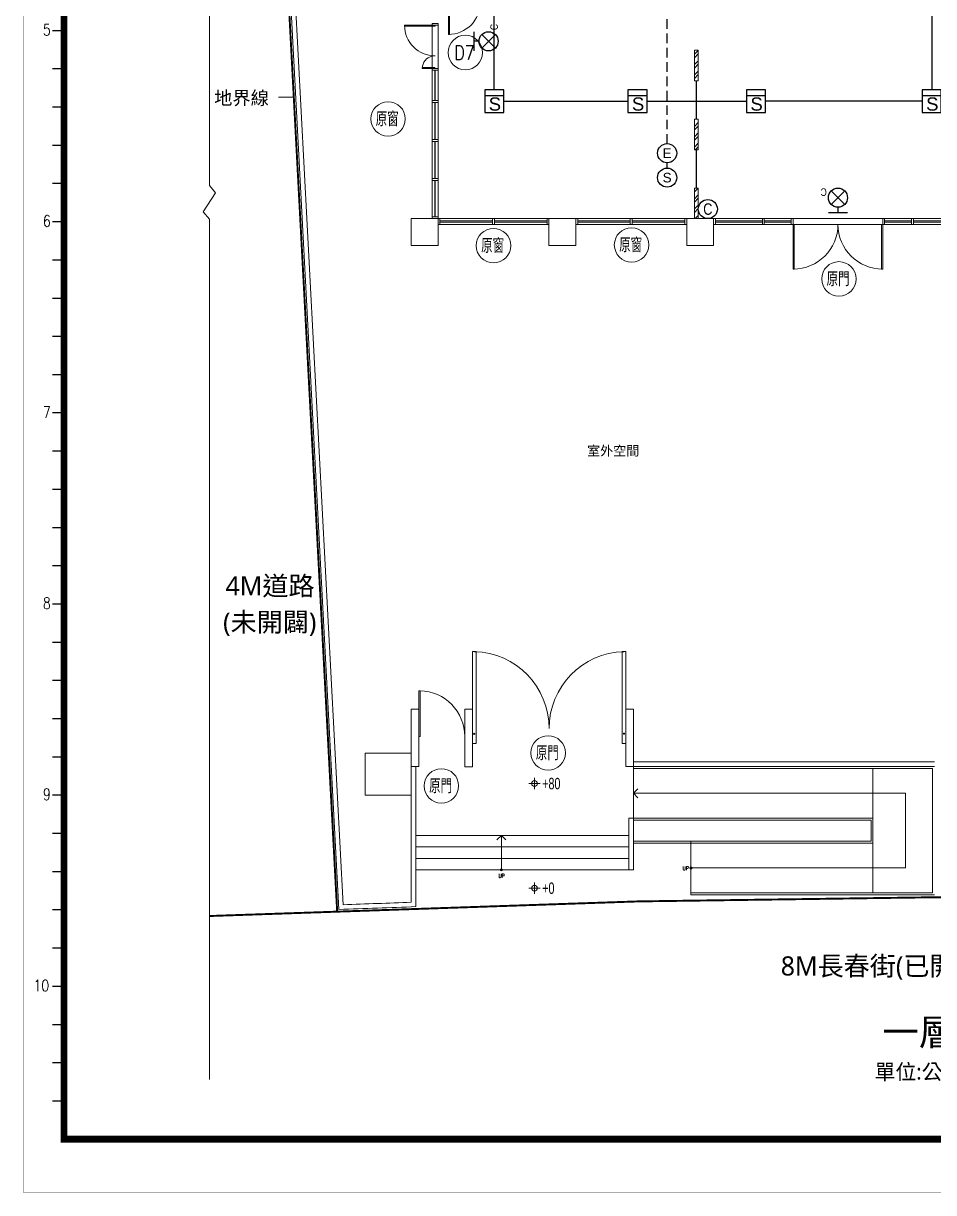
# Model space of a CAD drawing. Header units: millimetres. Extents: x 2561 to 10562, y 3076 to 8728.
# Drawn here: x 2561 to 4939, y 3076 to 6130 of the extents above; entities that cross this region are included whole.
import ezdxf
from ezdxf.enums import TextEntityAlignment as Align

# ---------------------------------------------------------------- set-up
doc = ezdxf.new("R2010")
doc.units = ezdxf.units.MM
for name, pattern in [('HIDDEN', [0.375, 0.25, -0.125]), ('JIS_09_29', [34, 29, -1.2, 0.7, -1.2, 0.7, -1.2]), ('建築線', [5.6, 5, -0.2, 0.2, -0.2])]:
    doc.linetypes.add(name, pattern=pattern)
for name, color, linetype in [('0_圖框', 7, 'Continuous'), ('1_偵煙探測器', 2, 'Continuous'), ('1_揚聲器', 6, 'Continuous'), ('1_滅火器', 1, 'Continuous'), ('1_緊急出口燈', 1, 'Continuous'), ('1_緊急照明燈', 2, 'Continuous'), ('5_立管-廣播', 20, 'Continuous'), ('5_立管-火警', 100, 'Continuous')]:
    doc.layers.add(name, color=color, linetype=linetype)
doc.layers.add('0_建築圖', color=252, linetype='Continuous', lineweight=13)
doc.styles.add('C1', font='')
doc.styles.add('CH', font='txt.shx', dxfattribs={"width": 0.8, "bigfont": 'chineset.shx'})
doc.styles.add('CHINESE', font='complex.shx', dxfattribs={"width": 0.7, "bigfont": 'chineset.shx'})
doc.styles.add('ROMAND', font='ROMAND', dxfattribs={"width": 0.8})
doc.styles.get("Standard").update_dxf_attribs({"font": 'arial.ttf'})
doc.styles.add('正黑體', font='')
doc.styles.get('C1').set_extended_font_data('DFMingLight-B5')
doc.styles.get('正黑體').set_extended_font_data('Microsoft JhengHei')
pattern_1 = [(45, (-6513.935, 17366.809), (-13.470384, 13.470384), []), (45, (-6504.954, 17366.809), (-13.470384, 13.470384), [])]

# ---------------------------------------------------------------- blocks, each defined once
blk = doc.blocks.new('偵煙探測器一種')
at = {"layer": '1_偵煙探測器'}
blk.add_line((0, 44.5), (50, 44.5), dxfattribs=at)
blk.add_lwpolyline([(0, 0), (50, 0), (50, 59.7), (0, 59.7)], close=True, dxfattribs=at)
blk.add_text('S', height=34.7, dxfattribs=at).set_placement((26.6, 22.5), align=Align.MIDDLE)
blk = doc.blocks.new('滅火器')
at = {"layer": '1_滅火器', "linetype": 'ByBlock'}
blk.add_circle((0, 0), 25, dxfattribs=at)
at = {"layer": '1_滅火器', "linetype": 'ByBlock', "width": 0.8}
blk.add_text('C', height=30, dxfattribs=at).set_placement((0, 0), align=Align.MIDDLE_CENTER)
blk = doc.blocks.new('緊急出口燈C級')
at = {"layer": '1_緊急出口燈'}
for p, q in [((25, 38.3), (-25, 38.3)), ((0, 25), (0, 38.3)), ((17.7, -17.7), (-17.7, 17.7)), ((17.7, 17.7), (-17.7, -17.7))]:
    blk.add_line(p, q, dxfattribs=at)
blk.add_circle((0, 0), 25, dxfattribs=at)
at = {"layer": '1_緊急出口燈', "width": 0.8}
blk.add_text('C', height=20, dxfattribs=at).set_placement((37.2, -14.5), align=Align.MIDDLE)
blk = doc.blocks.new('緊急照明燈崁頂')
at = {"layer": '1_緊急照明燈'}
blk.add_circle((0, 0), 25, dxfattribs=at)
blk.add_text('E', height=25, dxfattribs=at).set_placement((0, 0), align=Align.MIDDLE)
blk = doc.blocks.new('揚聲器(崁頂)')
at = {"layer": '1_揚聲器'}
blk.add_circle((0, 0), 25, dxfattribs=at)
blk.add_text('S', height=25, dxfattribs=at).set_placement((0, 0), align=Align.MIDDLE)
blk = doc.blocks.new('圖框')
at = {"layer": '0_圖框', "color": 3}
for p, q in [((-7924.4, 3035.3), (-7894.5, 3035.3)), ((-7924.4, 2536), (-7894.5, 2536)), ((-7924.4, 2036.8), (-7894.5, 2036.8)), ((-7924.4, 1537.5), (-7894.5, 1537.5)), ((-7924.4, 1038.2), (-7894.5, 1038.2)), ((-7924.4, 1038.2), (-7894.5, 1038.2))]:
    blk.add_line(p, q, dxfattribs=at)
at = {"layer": '0_圖框', "color": 7}
for p, q in [((-7924.4, 2935.5), (-7894.5, 2935.5)), ((-7924.4, 2835.6), (-7894.5, 2835.6)), ((-7924.4, 2735.8), (-7894.5, 2735.8)), ((-7924.4, 2635.9), (-7894.5, 2635.9)), ((-7924.4, 2436.2), (-7894.5, 2436.2)), ((-7924.4, 2336.3), (-7894.5, 2336.3)), ((-7924.4, 2236.5), (-7894.5, 2236.5)), ((-7924.4, 2136.6), (-7894.5, 2136.6)), ((-7924.4, 1936.9), (-7894.5, 1936.9)), ((-7924.4, 1837), (-7894.5, 1837)), ((-7924.4, 1737.2), (-7894.5, 1737.2)), ((-7924.4, 1637.3), (-7894.5, 1637.3)), ((-7924.4, 1437.6), (-7894.5, 1437.6)), ((-7924.4, 1337.7), (-7894.5, 1337.7)), ((-7924.4, 1237.9), (-7894.5, 1237.9)), ((-7924.4, 1138), (-7894.5, 1138)), ((-7924.4, 938.3), (-7894.5, 938.3)), ((-7924.4, 838.5), (-7894.5, 838.5)), ((-7924.4, 738.6), (-7894.5, 738.6)), ((-7924.4, 638.7), (-7894.5, 638.7)), ((-7924.4, 439), (-7894.5, 439)), ((-7924.4, 339.2), (-7894.5, 339.2)), ((-7924.4, 239.3), (-7894.5, 239.3))]:
    blk.add_line(p, q, dxfattribs=at)
at = {"layer": '0_圖框'}
blk.add_line((-7924.4, 538.9), (-7894.5, 538.9), dxfattribs=at)
at = {"layer": '0_圖框', "color": 7, "const_width": 0.999}
blk.add_lwpolyline([(-8000, 5650.4), (0, 5650.4), (0, 0), (-8000, 0)], close=True, dxfattribs=at)
at = {"layer": '0_圖框', "color": 10, "const_width": 18}
blk.add_lwpolyline([(-4000, 5531.8), (-105.5, 5531.8), (-105.5, 139.4), (-7894.5, 139.4), (-7894.5, 5531.8), (-4000, 5531.8)], dxfattribs=at)
at = {"layer": '0_圖框', "color": 3, "style": 'ROMAND', "text_generation_flag": 6, "width": 0.8}
for s, height, p in [('5', 30, (-7949.4, 3021.9)), ('6', 30, (-7949.4, 2522.6)), ('7', 30, (-7949.4, 2023.3)), ('8', 30, (-7949.4, 1524)), ('9', 30, (-7949.4, 1024.7)), ('10', 29.96, (-7974.1, 525.4))]:
    blk.add_text(s, height=height, rotation=180, dxfattribs=at).set_placement(p)
blk = doc.blocks.new('$PWS001115O0MDK', base_point=(0, 7.5))
at = {"layer": '0_建築圖'}
for p, q in [((-140, 15), (140, 15)), ((-140, 9), (-2.5, 9)), ((-140, 6), (-2.5, 6)), ((-140, 0), (140, 0)), ((2.5, 9), (140, 9)), ((2.5, 6), (140, 6))]:
    blk.add_line(p, q, dxfattribs=at)
for points in [[(-145, 15), (-140, 15), (-140, 0), (-145, 0)], [(145, 15), (140, 15), (140, 0), (145, 0)]]:
    blk.add_lwpolyline(points, dxfattribs=at)
blk.add_lwpolyline([(-2.5, 15), (2.5, 15), (2.5, 0), (-2.5, 0)], close=True, dxfattribs=at)
blk = doc.blocks.new('$PWS001115O1E5K', base_point=(0, 7.5))
at = {"layer": '0_建築圖'}
for p, q in [((-325, 15), (325, 15)), ((-325, 0), (325, 0))]:
    blk.add_line(p, q, dxfattribs=at)
at = {"layer": '0_建築圖', "extrusion": (0, 0, -1)}
for p, q in [((-320, 9), (-197.5, 9)), ((-320, 6), (-197.5, 6)), ((-192.5, 9), (-122, 9)), ((-192.5, 6), (-122, 6)), ((122, 9), (192.5, 9)), ((122, 6), (192.5, 6)), ((197.5, 9), (320, 9)), ((197.5, 6), (320, 6))]:
    blk.add_line(p, q, dxfattribs=at)
at = {"layer": '0_建築圖', "linetype": 'Continuous'}
for p, q in [((-117, 0), (-117, -117)), ((-114, 0), (-117, 0)), ((-114, -117), (-114, 0)), ((114, -117), (114, 0)), ((114, 0), (117, 0)), ((117, 0), (117, -117)), ((-117, -117), (-114, -117)), ((117, -117), (114, -117))]:
    blk.add_line(p, q, dxfattribs=at)
at = {"layer": '0_建築圖', "extrusion": (0, 0, -1)}
for points in [[(325, 15), (320, 15), (320, 0), (325, 0)], [(-325, 15), (-320, 15), (-320, 0), (-325, 0)]]:
    blk.add_lwpolyline(points, dxfattribs=at)
for points in [[(197.5, 15), (192.5, 15), (192.5, 0), (197.5, 0)], [(122, 15), (117, 15), (117, 0), (122, 0)], [(-117, 15), (-122, 15), (-122, 0), (-117, 0)], [(-192.5, 15), (-197.5, 15), (-197.5, 0), (-192.5, 0)]]:
    blk.add_lwpolyline(points, close=True, dxfattribs=at)
at = {"layer": '0_建築圖', "linetype": 'Continuous'}
for centre, start, end in [((-117, 0), 270, 0), ((117, 0), 180, 270)]:
    blk.add_arc(centre, 117, start, end, dxfattribs=at)
blk = doc.blocks.new('_LELE002')
for p, q in [((-0.5, 0), (0.5, 0)), ((0, -0.5), (0, 0.5))]:
    blk.add_line(p, q)
blk.add_circle((0, 0), 0.25)
at = {"style": 'C1', "width": 0.7}
blk.add_attdef('ELEV', text='', height=1, dxfattribs=at).set_placement((0.67, 0), align=Align.MIDDLE_LEFT)
blk = doc.blocks.new('$PDS001015O06Y0')
at = {"layer": '0_建築圖', "linetype": 'Continuous'}
for p, q in [((42, 91.5), (39, 91.5)), ((39, 91.5), (39, 7.5)), ((42, 7.5), (42, 91.5)), ((-45, 7.5), (-42, 7.5)), ((-42, 7.5), (-42, -7.5)), ((39, 7.5), (42, 7.5)), ((45, 7.5), (42, 7.5)), ((42, 7.5), (42, -7.5)), ((-42, -7.5), (-45, -7.5)), ((42, -7.5), (45, -7.5))]:
    blk.add_line(p, q, dxfattribs=at)
blk.add_arc((42, 7.5), 84, 90, 180, dxfattribs=at)

msp = doc.modelspace()

# ---------------------------------------------------------------- hatches: boundary and pattern name
at = {"layer": '0_建築圖'}
h = msp.add_hatch(dxfattribs=at)
h.set_pattern_fill('ANSI32', color=256, scale=2)
h.set_pattern_definition(pattern_1)
h.paths.add_polyline_path([(4314.316, 6060.439), (4324.316, 6060.439), (4324.316, 5980.439), (4314.316, 5980.439)])
h = msp.add_hatch(dxfattribs=at)
h.set_pattern_fill('ANSI32', color=256, scale=2)
h.set_pattern_definition(pattern_1)
h.paths.add_polyline_path([(4314.316, 5880.439), (4324.316, 5880.439), (4324.316, 5800.439), (4314.316, 5800.439)])
h = msp.add_hatch(dxfattribs=at)
h.set_pattern_fill('ANSI32', color=256, scale=2)
h.set_pattern_definition(pattern_1)
h.paths.add_polyline_path([(4314.316, 5700.439), (4324.316, 5700.439), (4324.316, 5620.439), (4314.316, 5620.439)])

# ---------------------------------------------------------------- linework, layer by layer
for p, q in [((3199.227, 7313.772), (3385.574, 3815.93)), ((3212.018, 7299.231), (3396.93, 3828.338)), ((3629.316, 6130.439), (3629.316, 6125.439)), ((3629.316, 6123.439), (3629.316, 6014.939)), ((3644.316, 6130.439), (3644.316, 5620.439)), ((3629.316, 6012.939), (3629.316, 5620.439)), ((3636.316, 6007.939), (3636.316, 5928.939)), ((3637.316, 6007.939), (3637.316, 5928.939)), ((3227.313, 5937.304), (3267.551, 5937.304)), ((3636.316, 5923.939), (3636.316, 5826.939)), ((3637.316, 5923.939), (3637.316, 5826.939)), ((3636.316, 5821.939), (3636.316, 5724.939)), ((3637.316, 5821.939), (3637.316, 5724.939)), ((3636.316, 5719.939), (3636.316, 5625.439)), ((3637.316, 5719.939), (3637.316, 5625.439)), ((3574.316, 4189.439), (3574.316, 3834.844)), ((3586.316, 4189.439), (3586.316, 3823.757)), ((4941.816, 4201.439), (4155.316, 4201.439)), ((4941.816, 4189.439), (4155.316, 4189.439)), ((4155.316, 4184.439), (4155.316, 4189.439)), ((4155.316, 4184.439), (4936.816, 4184.439)), ((4155.316, 4184.439), (4155.316, 4054.439)), ((4780.816, 4054.439), (4780.816, 4184.439)), ((4936.816, 3859.439), (4936.816, 4184.439)), ((4865.816, 4119.439), (4155.316, 4119.439)), ((4865.816, 3924.439), (4865.816, 4119.439)), ((4143.316, 4054.439), (4143.316, 3919.439)), ((4143.316, 4054.439), (4155.316, 4054.439)), ((4155.316, 4054.439), (4155.316, 3919.439)), ((4155.316, 4054.439), (4780.816, 4054.439)), ((4155.316, 4049.439), (4775.816, 4049.439)), ((4775.816, 3994.439), (4775.816, 4049.439)), ((4780.816, 3989.439), (4780.816, 4054.439)), ((4143.316, 4009.439), (3586.316, 4009.439)), ((3809.818, 3919.439), (3809.818, 4009.439)), ((4143.316, 3979.439), (3586.316, 3979.439)), ((4305.316, 3994.439), (4155.316, 3994.439)), ((4305.316, 3989.439), (4155.316, 3989.439)), ((4305.316, 3994.439), (4775.816, 3994.439)), ((4305.316, 3989.439), (4305.316, 3994.439)), ((4305.316, 3989.439), (4305.316, 3864.439)), ((4305.316, 3989.439), (4780.816, 3989.439)), ((4780.816, 3989.439), (4780.816, 3859.439)), ((4143.316, 3949.439), (3586.316, 3949.439)), ((4143.316, 3919.439), (3586.316, 3919.439)), ((4155.316, 3919.439), (4143.316, 3919.439)), ((4305.316, 3924.439), (4865.816, 3924.439)), ((4305.316, 3864.439), (4305.316, 3854.439)), ((4305.316, 3859.439), (4936.816, 3859.439)), ((4305.316, 3854.439), (4941.816, 3854.439))]:
    msp.add_line(p, q, dxfattribs=at)
at = {"layer": '0_建築圖', "linetype": '建築線'}
msp.add_line((3380.844, 3810.719), (3046.979, 3798.875), dxfattribs=at)
at = {"layer": '0_建築圖'}
for points in [[(3046.965, 7938.562), (3046.979, 5707.064), (3062.953, 5687.768), (3031.004, 5638.021), (3046.979, 5618.726), (3046.979, 3371.917)], [(4166.816, 4107.939), (4155.316, 4119.439), (4166.816, 4130.939)], [(3798.318, 3997.939), (3809.818, 4009.439), (3821.318, 3997.939)]]:
    msp.add_lwpolyline(points, dxfattribs=at)
at = {"layer": '0_建築圖', "linetype": 'JIS_09_29', "ltscale": 20, "const_width": 5}
msp.add_lwpolyline([(3193.971, 7318.435), (3287.404, 5564.65), (3380.844, 3810.719)], dxfattribs=at)
at = {"layer": '0_建築圖'}
for points in [[(3636.816, 6125.439), (3636.816, 6123.439), (3556.816, 6123.439), (3556.816, 6125.439)], [(3629.316, 6130.439), (3629.316, 6125.439), (3644.316, 6125.439), (3644.316, 6130.439)], [(4314.316, 6060.439), (4324.316, 6060.439), (4324.316, 5980.439), (4314.316, 5980.439)], [(3603.316, 6014.939), (3603.316, 6012.939), (3635.816, 6012.939), (3635.816, 6014.939)], [(3629.316, 6012.939), (3629.316, 6007.939), (3644.316, 6007.939), (3644.316, 6012.939)], [(4318.566, 5980.439), (4320.066, 5980.439), (4320.066, 5880.439), (4318.566, 5880.439)], [(3629.316, 5928.939), (3629.316, 5923.939), (3644.316, 5923.939), (3644.316, 5928.939)], [(4314.316, 5880.439), (4324.316, 5880.439), (4324.316, 5800.439), (4314.316, 5800.439)], [(3629.316, 5826.939), (3629.316, 5821.939), (3644.316, 5821.939), (3644.316, 5826.939)], [(4318.566, 5800.439), (4320.066, 5800.439), (4320.066, 5700.439), (4318.566, 5700.439)], [(3629.316, 5724.939), (3629.316, 5719.939), (3644.316, 5719.939), (3644.316, 5724.939)], [(4314.316, 5700.439), (4324.316, 5700.439), (4324.316, 5620.439), (4314.316, 5620.439)], [(3574.316, 5620.439), (3574.316, 5550.439), (3644.316, 5550.439), (3644.316, 5620.439)], [(3629.316, 5625.439), (3629.316, 5620.439), (3644.316, 5620.439), (3644.316, 5625.439)], [(4004.316, 5620.439), (3934.316, 5620.439), (3934.316, 5550.439), (4004.316, 5550.439)], [(4294.316, 5620.439), (4294.316, 5550.439), (4364.316, 5550.439), (4364.316, 5620.439)], [(3734.145, 4249.581), (3734.145, 4489.332), (3744.145, 4489.332), (3744.145, 4249.581)], [(4135.316, 4249.581), (4135.316, 4489.332), (4125.316, 4489.332), (4125.316, 4249.581)], [(3594.316, 4267.439), (3594.316, 4387.439), (3597.316, 4387.439), (3597.316, 4267.439)], [(3594.316, 4339.439), (3574.316, 4339.439), (3574.316, 4189.439), (3594.316, 4189.439)], [(3734.145, 4338.843), (3714.145, 4338.843), (3714.145, 4188.843), (3734.145, 4188.843)], [(4155.316, 4339.439), (4135.316, 4339.439), (4135.316, 4189.439), (4155.316, 4189.439)], [(3454.316, 4114.439), (3574.316, 4114.439), (3574.316, 4224.439), (3454.316, 4224.439)]]:
    msp.add_lwpolyline(points, close=True, dxfattribs=at)
at = {"layer": '0_建築圖', "ltscale": 70, "const_width": 5}
msp.add_lwpolyline([(3046.979, 3798.797), (3395.564, 3810.719, -0.01502463), (5709.536, 3843.063, -0.0098654), (6607.071, 3810.719), (6607.071, 3810.719), (6607.071, 3810.719), (6607.071, 3810.719), (6761.467, 3802.023), (7081.8, 3780.974)], format="xyb", dxfattribs=at)
at = {"layer": '0_建築圖'}
for centre, radius in [((3715.68, 6054.302), 45), ((3513.871, 5880.796), 45), ((3789.316, 5549.912), 45), ((4150.037, 5551.685), 45), ((4691.94, 5463.062), 45), ((3739.145, 4274.581), 1.671), ((4130.316, 4275.142), 1.671), ((3932.109, 4224.863), 45), ((3653.308, 4138.646), 45), ((3809.818, 3919.439), 3), ((4305.316, 3924.439), 3)]:
    msp.add_circle(centre, radius, dxfattribs=at)
for centre, radius, start, end in [((3636.816, 6125.439), 80, 180, 270), ((3635.816, 6012.939), 32.5, 101.536959, 180), ((3734.145, 4288.808), 200.586, 0, 88.403195), ((4135.316, 4288.808), 200.586, 91.596805, 180), ((3594.316, 4267.439), 120, 0, 88.567904), ((973.246, 72337.118), 68563.638, 272.01629827, 272.18416289), ((973.246, 72337.118), 68551.638, 272.02614865, 272.1745085)]:
    msp.add_arc(centre, radius, start, end, dxfattribs=at)
at = {"layer": '5_立管-廣播', "linetype": 'HIDDEN', "ltscale": 100, "elevation": -440.42}
msp.add_lwpolyline([(4243.053, 5816.354), (4243.053, 6679.918)], dxfattribs=at)
at = {"layer": '5_立管-廣播', "elevation": -880.84}
msp.add_lwpolyline([(4243.053, 5752.568), (4243.053, 5766.354)], dxfattribs=at)
at = {"layer": '5_立管-火警'}
for points in [[(3791.292, 5957.067), (3791.292, 6805.313)], [(3816.292, 5927.196), (4140.541, 5927.196)], [(4190.541, 5927.196), (4450.12, 5927.196)], [(4909.32, 5927.196), (4500.12, 5927.196)]]:
    msp.add_lwpolyline(points, dxfattribs=at)
msp.add_lwpolyline([(5449.061, 6292.236), (4949.32, 6292.236, 0.41421356), (4934.32, 6277.236), (4934.32, 5957.067)], format="xyb", dxfattribs=at)

# ---------------------------------------------------------------- block references
msp.add_blockref('圖框', (10561.455, 3076.82, 494.505))
at = {"layer": '0_建築圖', "rotation": 180}
msp.add_blockref('$PDS001015O06Y0', (3713.316, 6192.939), dxfattribs=at)
at = {"layer": '0_建築圖'}
for name, p in [('$PWS001115O0MDK', (3789.316, 5612.939)), ('$PWS001115O0MDK', (4149.316, 5612.939)), ('$PWS001115O1E5K', (4689.316, 5612.939))]:
    msp.add_blockref(name, p, dxfattribs=at)
at = {"layer": '0_建築圖', "xscale": 30, "yscale": 30, "zscale": 30}
for p, values in [((3896.481, 4144.764), {'ELEV': '+80'}), ((3896.481, 3871.509), {'ELEV': '+0'})]:
    msp.add_blockref('_LELE002', p, dxfattribs=at).add_auto_attribs(values)
at = {"layer": '1_偵煙探測器'}
for p in [(3766.292, 5897.324), (4140.541, 5897.324), (4450.12, 5897.324), (4909.32, 5897.324)]:
    msp.add_blockref('偵煙探測器一種', p, dxfattribs=at)
at = {"layer": '1_揚聲器'}
msp.add_blockref('揚聲器(崁頂)', (4243.053, 5727.568, -880.84), dxfattribs=at)
at = {"layer": '1_滅火器'}
msp.add_blockref('滅火器', (4349.316, 5645.439), dxfattribs=at)
at = {"layer": '1_緊急出口燈'}
for p, rotation in [((3776.471, 6083.616, -440.42), 89.99999999999999), ((4689.316, 5675.183), 180)]:
    msp.add_blockref('緊急出口燈C級', p, dxfattribs=dict(at, rotation=rotation))
at = {"layer": '1_緊急照明燈'}
msp.add_blockref('緊急照明燈崁頂', (4243.053, 5791.354, -440.42), dxfattribs=at)

# ---------------------------------------------------------------- texts
at = {"layer": '0_建築圖', "style": '正黑體'}
for s, height, p in [('地界線', 35, (3059.344, 5918.037)), ('4M道路', 50, (3089.053, 4636.202)), ('(未開闢)', 50, (3082.791, 4541.58)), ('8M長春街(已開闢)', 50, (4539.839, 3643.383))]:
    msp.add_text(s, height=height, dxfattribs=at).set_placement(p)
at = {"layer": '0_建築圖', "style": 'CHINESE', "width": 0.8}
for p in [(4283.304, 3918.488), (3802.341, 3898.962)]:
    msp.add_text('UP', height=10, dxfattribs=at).set_placement(p)
at = {"layer": '0_建築圖', "transparency": 33554646, "style": '正黑體'}
for s, height, p in [('一層裝修平面圖', 70, (4805.495, 3460.496)), ('單位:公分', 40, (4784.936, 3371.742))]:
    msp.add_text(s, height=height, dxfattribs=at).set_placement(p)
at = {"layer": '0_建築圖', "char_height": 37.5, "attachment_point": 5, "line_spacing_factor": 0.8, "style": 'CH'}
for s, insert in [('D7', (3713.407, 6053.916)), ('原窗', (3511.598, 5880.41)), ('原窗', (3787.043, 5549.525)), ('原窗', (4147.763, 5551.299)), ('原門', (4689.666, 5462.676)), ('原門', (3929.836, 4224.477)), ('原門', (3651.035, 4138.26))]:
    msp.add_mtext_dynamic_manual_height_columns(s, width=192.969, gutter_width=214.474, heights=[0], dxfattribs=dict(at, insert=insert))
at = {"layer": '0_建築圖', "insert": (4033.879, 5026.736), "char_height": 25, "width": 285.57617, "attachment_point": 1, "style": '正黑體'}
msp.add_mtext('室外空間', dxfattribs=at)

doc.saveas('drawing.dxf')
